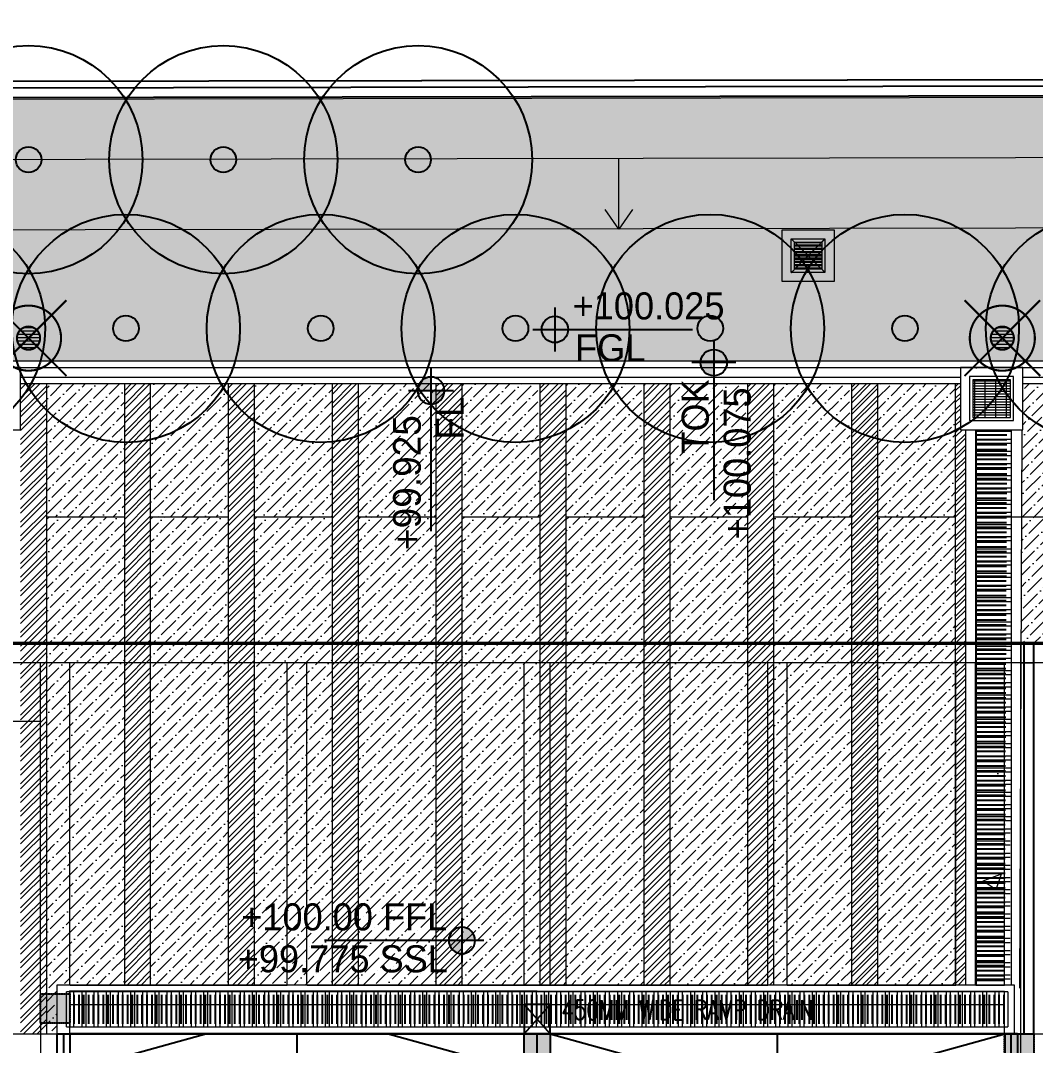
# Model space of a CAD drawing. Header units: millimetres. Extents: x 7964926 to 16080295, y -6277184 to -2986664.
# Drawn here: x 8037176 to 8052811, y -3092254 to -3076468 of the extents above; entities that cross this region are included whole.
import ezdxf

# ---------------------------------------------------------------- set-up
doc = ezdxf.new("R2010")
doc.units = ezdxf.units.MM
doc.header["$LTSCALE"] = 2000
doc.header["$MEASUREMENT"] = 0
for name, pattern in [('( Hidden )', [0.375, 0.25, -0.125]), ('1', [0, 0, 0]), ('DASHED2', [0.375, 0.25, -0.125]), ('HIDDEN', [0.375, 0.25, -0.125])]:
    doc.linetypes.add(name, pattern=pattern)
for name, color, linetype in [('a-col', 8, 'DASHED2'), ('a-cutout', 8, 'Continuous'), ('a-ele 0', 8, 'Continuous'), ('a-ele 1', 8, 'Continuous'), ('a-hat col', 252, 'Continuous'), ('a-hatch', 8, 'Continuous'), ('a-hatch con 1', 253, 'Continuous'), ('a-parapet', 1, 'Continuous'), ('a-text m', 8, 'Continuous'), ('L - proposed trees', 74, 'Continuous'), ('L-FL', 7, 'Continuous')]:
    doc.layers.add(name, color=color, linetype=linetype)
for name, color, linetype, lineweight in [('BASEMENT EDGE', 4, 'Continuous', 5), ('L - paving', 9, 'Continuous', 5), ('L-CHAMBERS', 50, 'Continuous', 5), ('L-compound wall', 7, 'Continuous', 20), ('L-ELE 1', 24, 'Continuous', 20), ('L-ELE 4', 27, 'Continuous', 9), ('L-ELE-4', 44, 'Continuous', 5), ('L-HATCH-1', 9, 'Continuous', 5), ('L-kerb', 24, 'Continuous', 13), ('L-LAWN HATCH', 96, 'Continuous', 5), ('L-lights', 213, 'Continuous', 0), ('L-Paver 400x400', 250, '1', 13), ('L-TEXT', 7, 'Continuous', 20), ('STR-Capital', 8, 'Continuous', 15), ('STR-Column', 250, 'Continuous', 15), ('STR-Podium Beam', 8, 'Continuous', 15), ('STR-Podium Column', 250, 'Continuous', 15), ('STR-RCC Up Stand', 250, 'Continuous', 15), ('STR-Retaining Wall', 250, 'HIDDEN', 15)]:
    doc.layers.add(name, color=color, linetype=linetype, lineweight=lineweight)
doc.styles.add('a-150 txt m', font='romans.shx', dxfattribs={"width": 0.75, "height": 450})
doc.styles.add('Arial narrow', font='ARIALN.TTF')
doc.styles.add('Century Gothic', font='GOTHIC.TTF')
doc.styles.get("Standard").update_dxf_attribs({"font": 'romans.shx', "width": 0.75})
doc.dimstyles.new('150MM TEXT', dxfattribs={"dimtxt": 350, "dimasz": 200, "dimexe": 0, "dimexo": 0, "dimgap": 0, "dimtad": 0, "dimdec": 0, "dimdsep": 46, "dimtxsty": 'Arial narrow', "dimblk": 'ARCHTICK', "dimcen": 100, "dimclrd": 256, "dimclre": 8, "dimclrt": 6, "dimadec": 0, "dimazin": 0, "dimtfac": 1, "dimtdec": 0, "dimtofl": 0, "dimtmove": 1, "dimatfit": 3, "dimfxl": 375, "dimlwd": -1, "dimlwe": 9, "dimarcsym": 0})
pattern_1 = [(90, (0, 0), (-212.1320343, 212.1320343), [56.25, -368.0140689]), (45, (0, 0), (-212.1320343559643, 212.1320343559643), [56.25, -243.75]), (135, (0, 0), (-212.1320343559643, -212.1320343559642), [56.25, -243.75])]
pattern_2 = [(45, (-7999.244673965499, -12.85777956014499), (66.29126073623884, 243.0679560328757), [312.5, -62.5, 0, -62.5])]
pattern_3 = [(45, (-15999.2446739655, -12.85777956061065), (66.29126073623884, 243.0679560328757), [312.5, -62.5, 0, -62.5])]
pattern_4 = [(45, (0, 0), (-106.0660171779821, 106.0660171779821), []), (45, (0, 75), (-106.0660171779821, 106.0660171779821), [])]
pattern_5 = [(45, (0, 0), (-88.38834764831844, 88.38834764831844), []), (45, (0, 62.5), (-88.38834764831844, 88.38834764831844), [])]

# ---------------------------------------------------------------- blocks, each defined once
blk = doc.blocks.new('basement - column')
at = {"layer": 'a-hat col'}
h = blk.add_hatch(color=256, dxfattribs=at)
h.dxf.hatch_style = 1
h.paths.add_polyline_path([(49849.99999997113, -5399.308299988043), (49399.99999997113, -5399.308299988043), (49399.99999997113, -5849.308299988043), (49849.99999997113, -5849.308299988043)])
h = blk.add_hatch(color=256, dxfattribs=at)
h.dxf.hatch_style = 1
h.paths.add_polyline_path([(57249.99999998137, -6011.808299991768), (56849.99999998137, -6011.808299991768), (56849.99999998137, -6761.808299991768), (57249.99999998137, -6761.808299991768)])
h = blk.add_hatch(color=256, dxfattribs=at)
h.dxf.hatch_style = 1
h.paths.add_polyline_path([(64699.99999999441, -6011.808299995027), (64249.99999999441, -6011.808299995027), (64249.99999999441, -6461.808299995027), (64699.99999999441, -6461.808299995027)])
at = {"layer": 'a-col', "linetype": 'DASHED2', "ltscale": 0.001}
for points in [[(49399.99999997113, -5399.308299988043), (49849.99999997113, -5399.308299988043), (49849.99999997113, -5849.308299988043), (49399.99999997113, -5849.308299988043)], [(56849.99999998137, -6011.808299991768), (57249.99999998137, -6011.808299991768), (57249.99999998137, -6761.808299991768), (56849.99999998137, -6761.808299991768)], [(64249.99999999441, -6011.808299995027), (64699.99999999441, -6011.808299995027), (64699.99999999441, -6461.808299995027), (64249.99999999441, -6461.808299995027)], [(64249.99999999441, -6011.808299995027), (64699.99999999441, -6011.808299995027), (64699.99999999441, -6461.808299995027), (64249.99999999441, -6461.808299995027)]]:
    blk.add_lwpolyline(points, close=True, dxfattribs=at)
blk = doc.blocks.new('tree14 pp')
at = {"layer": 'L - proposed trees', "ltscale": 2000}
for radius in [1275.302534825622, 143.4666385081149]:
    blk.add_circle((-1172.818588513415, 1330.713593520573), radius, dxfattribs=at)
blk = doc.blocks.new('RAMP')
at = {"layer": 'a-hatch con 1'}
h = blk.add_hatch(color=256, dxfattribs=at)
h.dxf.hatch_style = 1
h.paths.add_polyline_path([(7917441.704212396, -3079021.539695051), (7917041.704212396, -3079021.539695051), (7917041.704212396, -3079771.539695051), (7917441.704212396, -3079771.539695051)])
at = {"layer": 'a-col', "linetype": 'ByBlock'}
blk.add_lwpolyline([(7917041.704212396, -3079021.539695051), (7917441.704212396, -3079021.539695051), (7917441.704212396, -3079771.539695051), (7917041.704212396, -3079771.539695051)], close=True, dxfattribs=at)
at = {"layer": 'a-ele 1'}
for p, q in [((7913541.704261767, -3109586.539681309), (7913541.704261767, -3079020.847995055)), ((7917041.704261767, -3097063.768433451), (7917041.704261767, -3079020.847995052)), ((7917241.704261767, -3107655.84799505), (7917241.704261767, -3079020.847995052)), ((7917241.704261767, -3109586.539681309), (7917241.704261767, -3079020.847995052)), ((7924641.704261767, -3079021.53968131), (7917241.704261767, -3079021.539681309)), ((7917441.704261767, -3079020.847995051), (7917441.704261767, -3096259.067190747)), ((7920941.70426177, -3109586.539681309), (7920941.70426177, -3079020.847995054))]:
    blk.add_line(p, q, dxfattribs=at)
at = {"layer": 'a-hatch', "color": 8}
for points in [[(7912151.489811347, -3079020.84799505), (7910041.704278137, -3079608.05465338)], [(7917041.704278137, -3079608.05465338), (7914931.918744927, -3079020.84799505)], [(7917441.704261767, -3079020.847995051), (7920941.70426177, -3079994.986490083), (7924441.704212409, -3079021.539695054)]]:
    blk.add_lwpolyline(points, dxfattribs=at)
at = {"layer": 'a-parapet'}
for p, q in [((7909841.704261767, -3079020.84799505), (7909841.70426177, -3109786.53968131)), ((7909841.704261771, -3079021.539695051), (7910041.704261771, -3079021.539695049)), ((7910041.704261771, -3079020.84799505), (7910041.704261764, -3109586.53968131)), ((7924441.704212409, -3079021.539695054), (7924641.704212402, -3079021.53968131)), ((7924441.704261767, -3079020.847995051), (7924441.704261767, -3109586.53968131)), ((7924641.704212402, -3079021.53968131), (7924641.704310874, -3109786.53968131))]:
    blk.add_line(p, q, dxfattribs=at)
blk = doc.blocks.new('CHAMBERS')
at = {"layer": 'L-Paver 400x400', "true_color": 0x636466}
h = blk.add_hatch(dxfattribs=at)
h.set_pattern_fill('ANSI32', color=251, scale=135, angle=315)
h.set_pattern_definition([(0, (0.4799343226477504, 1.417475164402276), (1.4210854715202e-14, 50.62500000000001), []), (0, (17.35493429470807, -15.45752480719239), (1.4210854715202e-14, 50.62500000000001), [])])
h.paths.add_polyline_path([(7999084.227367846, -3148057.704323237), (7998664.227367677, -3148057.704323237), (7998664.227367676, -3148477.704323041), (7999084.227367845, -3148477.704323041)])
at = {"layer": 'L-CHAMBERS', "color": 42}
for points in [[(7999274.227367846, -3148667.704323237), (7998474.227367848, -3148667.704323237), (7998474.227367848, -3147867.704323237), (7999274.227367846, -3147867.704323237)], [(7999134.227367846, -3148527.704323237), (7998614.227367848, -3148527.704323237), (7998614.227367848, -3148007.704323237), (7999134.227367846, -3148007.704323237)], [(7999084.227367846, -3148477.704323237), (7998664.227367848, -3148477.704323237), (7998664.227367848, -3148057.704323237), (7999084.227367846, -3148057.704323237)]]:
    blk.add_lwpolyline(points, close=True, dxfattribs=at)
at = {"layer": 'L-Paver 400x400', "color": 251, "linetype": '( Hidden )', "ltscale": 0.005, "true_color": 0x636466}
for p, q in [((7998614.227367848, -3148007.704323238), (7999134.227367847, -3148527.704323237)), ((7998614.227367847, -3148527.704323237), (7999134.227367847, -3148007.704323237))]:
    blk.add_line(p, q, dxfattribs=at)
blk = doc.blocks.new('cb 1')
at = {"layer": 'L-Paver 400x400', "true_color": 0x636466}
h = blk.add_hatch(dxfattribs=at)
h.set_pattern_fill('GRATE', color=251, scale=1300)
h.set_pattern_definition([(0, (0, 0), (0, 40.625), []), (90, (0, 0), (-162.5, 9.950255243072245e-15), [])])
h.paths.add_polyline_path([(8080577.548487278, -3139539.649760513), (8079997.548487278, -3139539.649760513), (8079997.548487278, -3140119.649760513), (8080577.548487278, -3140119.649760513)])
at = {"layer": 'L-CHAMBERS', "color": 8}
blk.add_lwpolyline([(8079807.548487278, -3140309.649760513), (8080767.548487278, -3140309.649760513), (8080767.548487278, -3139349.649760513), (8079807.548487278, -3139349.649760513)], close=True, dxfattribs=at)
at = {"layer": 'L-CHAMBERS', "color": 37}
for points in [[(8079947.548487278, -3140169.649760513), (8080627.548487278, -3140169.649760513), (8080627.548487278, -3139489.649760513), (8079947.548487278, -3139489.649760513)], [(8079997.548487278, -3140119.649760513), (8080577.548487278, -3140119.649760513), (8080577.548487278, -3139539.649760513), (8079997.548487278, -3139539.649760513)]]:
    blk.add_lwpolyline(points, close=True, dxfattribs=at)
blk = doc.blocks.new('finish lvl')
h = blk.add_hatch(color=256)
edge = h.paths.add_edge_path()
edge.add_ellipse((0.03779312691722225, 0.003030802937928456), major_axis=(-0.030468540123942, 0.030468540123942), ratio=0.9999999999984531, start_angle=-45.0000000000443, end_angle=45.00000000010281)
edge.add_line((-0.005295895751714852, 0.003030802937701083), (0.03779312691722236, 0.003030802937701083))
edge.add_line((0.03779312691722225, 0.003030802937928456), (0.03779312691722225, 0.04611982560686556))
edge = h.paths.add_edge_path()
edge.add_ellipse((0.03779312691722225, 0.003030802937928456), major_axis=(-0.030468540123909, 0.030468540123909), ratio=0.9999999999995983, start_angle=134.9999999999885, end_angle=224.999999999953)
edge.add_line((0.0808821495866141, 0.003030802938383204), (0.03779312691767689, 0.003030802938383204))
edge.add_line((0.03779312691722225, 0.003030802937928456), (0.03779312691722225, -0.04005821973088135))
for p, q in [((0.03779312691676751, 0.07484584072017242), (0.03779312691722225, -0.06878423484386076)), ((-0.03402191086343009, 0.00303080293815583), (0.4857257542894331, 0.003030802937473709))]:
    blk.add_line(p, q)
blk.add_ellipse((0.037793126917677, 0.00303080293815583), major_axis=(-0.030468540123953, 0.030468540123953), ratio=0.9999999999978331, start_param=1.570796326794534, end_param=7.85398163397412)
at = {"layer": 'L-FL'}
for tag, p in [('%%P0.00', (0.1256311287966128, 0.03566715156830469)), ('FIN.LVL.', (0.1074625354408454, -0.1030079454646966))]:
    blk.add_attdef(tag, p, '', height=0.08000000000000004, dxfattribs=at)
blk = doc.blocks.new('_ArchTick')
at = {"color": 0, "linetype": 'ByBlock', "const_width": 0.15}
blk.add_lwpolyline([(-0.5, -0.5), (0.5, 0.5)], dxfattribs=at)
blk = doc.blocks.new('PL')
at = {"layer": 'L-lights'}
h = blk.add_hatch(dxfattribs=at)
h.set_pattern_fill('ANSI31', color=256, scale=32.5, style=0)
h.set_pattern_definition([(45, (5.943405767538934e-11, 1.438422714272747e-11), (-72.96458098368686, 72.96458098368687), [])])
edge = h.paths.add_edge_path()
edge.add_arc((-1.980708930204855e-10, -4.792233276873503e-11), 358.6952379030135, 89.65216382012761, 276.0669623147895)
edge.add_arc((-2.005542398819671e-10, -4.804645570288812e-11), 358.6952379030137, 276.0669623147899, 449.6521638201272)
at = {"layer": 'L-lights', "const_width": 65}
for points in [[(1.270153404675511e-09, -1658.684768646848), (1.270153404675511e-09, 1658.684768646877)], [(1658.676649893507, -2.17758473526645), (-1658.692887400218, -2.17758473526645)]]:
    blk.add_lwpolyline(points, dxfattribs=at)
for points in [[(6.123636782694438, 1008.676649893462, 1.057607136263516), (106.6097079497425, -1003.045588763812, 0.9455306849885294)], [(2.177584735642948, 358.6886279476718, 1.057607136266735), (37.91075155247358, -356.686204682835, 0.945530684985646)]]:
    blk.add_lwpolyline(points, format="xyb", close=True, dxfattribs=at)

msp = doc.modelspace()

# ---------------------------------------------------------------- hatches: boundary and pattern name
at = {"layer": 'a-hatch'}
h = msp.add_hatch(dxfattribs=at)
h.set_pattern_fill('ANSI31', color=8, scale=600, angle=135, style=0)
h.set_pattern_definition([(180, (4739607.102398444, -9787923.693377804), (-1.879242549680257e-14, -75), [])])
h.paths.add_polyline_path([(8051886.057686945, -3091322.465323274), (8051890.10239844, -3082819.965282046), (8052370.834978394, -3082819.965282046), (8052336.057686945, -3091322.465323274)])
h = msp.add_hatch(dxfattribs=at)
h.set_pattern_fill('ANSI31', color=8, scale=600, angle=45, style=0)
h.set_pattern_definition([(90, (1341327.680704808, 220785.5346948844), (-75, 1.42e-14), [])])
h.paths.add_polyline_path([(8037936.253671106, -3091472.465323281), (8052336.253671111, -3091472.465323281), (8052336.253671111, -3091922.465323279), (8037936.253671106, -3091922.465323279)])
at = {"layer": 'L - paving'}
h = msp.add_hatch(dxfattribs=at)
h.set_pattern_fill('ANSI36', color=37, scale=1000)
h.set_pattern_definition(pattern_3)
edge = h.paths.add_edge_path()
edge.add_line((8038776.190325204, -3082059.965250115), (8037576.190325208, -3082059.965250115))
edge.add_line((8037576.190325208, -3082259.965291648), (8037576.190325206, -3084109.965291648))
edge.add_line((8037576.190325208, -3084109.965291648), (8038776.190325207, -3084109.965291648))
edge.add_line((8038776.190325206, -3084109.965291647), (8038776.190325205, -3082059.965250115))
h = msp.add_hatch(dxfattribs=at)
h.set_pattern_fill('ANSI36', color=37, scale=1000)
h.set_pattern_definition(pattern_3)
edge = h.paths.add_edge_path()
edge.add_line((8040376.190325208, -3082059.965250115), (8039176.190325208, -3082059.965250115))
edge.add_line((8039176.190325208, -3082059.965250115), (8039176.190325207, -3084109.965291647))
edge.add_line((8039176.190325206, -3084109.965291646), (8040376.190325208, -3084109.965291647))
edge.add_line((8040376.190325208, -3084109.965291648), (8040376.190325208, -3082093))
h = msp.add_hatch(dxfattribs=at)
h.set_pattern_fill('ANSI36', color=37, scale=1000)
h.set_pattern_definition(pattern_3)
edge = h.paths.add_edge_path()
edge.add_line((8040776.190325206, -3084109.965291648), (8041976.190325207, -3084109.965291648))
edge.add_line((8041976.190325208, -3084109.965291648), (8041976.190325208, -3082073.5))
edge.add_line((8041976.190325207, -3082059.965250115), (8040776.190325207, -3082059.965250115))
edge.add_line((8040776.190325208, -3082050), (8040776.190325207, -3084109.965291647))
h = msp.add_hatch(dxfattribs=at)
h.set_pattern_fill('ANSI36', color=37, scale=1000)
h.set_pattern_definition(pattern_3)
edge = h.paths.add_edge_path()
edge.add_line((8043576.190325208, -3082059.965250115), (8042376.190325208, -3082059.965250115))
edge.add_line((8042376.190325208, -3082055), (8042376.190325208, -3084109.965291647))
edge.add_line((8042376.190325208, -3084109.965291647), (8043576.190325208, -3084109.965291647))
edge.add_line((8043576.190325208, -3084109.965291647), (8043576.190325208, -3082063))
h = msp.add_hatch(dxfattribs=at)
h.set_pattern_fill('ANSI36', color=37, scale=1000)
h.set_pattern_definition(pattern_3)
edge = h.paths.add_edge_path()
edge.add_line((8045176.190325208, -3082059.965250115), (8043976.190325208, -3082059.965250115))
edge.add_line((8043976.190325208, -3082059.965250115), (8043976.190325208, -3084109.965291647))
edge.add_line((8043976.190325208, -3084109.965291647), (8045176.190325208, -3084109.965291647))
edge.add_line((8045176.190325208, -3084109.965291647), (8045142.5, -3082059.965250115))
h = msp.add_hatch(dxfattribs=at)
h.set_pattern_fill('ANSI36', color=37, scale=1000)
h.set_pattern_definition([(45, (-14399.2446739655, -12.85777956061065), (66.29126073623884, 243.0679560328757), [312.5, -62.5, 0, -62.5])])
edge = h.paths.add_edge_path()
edge.add_line((8046776.190325208, -3082059.965250115), (8045576.190325208, -3082059.965250115))
edge.add_line((8045576.190325208, -3082059.965250115), (8045576.190325208, -3084109.965291647))
edge.add_line((8045576.190325208, -3084109.965291647), (8046776.190325208, -3084109.965291647))
edge.add_line((8046776.190325208, -3084109.965291647), (8046742.5, -3082059.965250115))
h = msp.add_hatch(dxfattribs=at)
h.set_pattern_fill('ANSI36', color=37, scale=1000)
h.set_pattern_definition([(45, (-12799.2446739655, -12.85777956061065), (66.29126073623884, 243.0679560328757), [312.5, -62.5, 0, -62.5])])
edge = h.paths.add_edge_path()
edge.add_line((8048376.190325208, -3082059.965250115), (8047176.190325208, -3082059.965250115))
edge.add_line((8047176.190325208, -3082059.965250115), (8047176.190325208, -3084109.965291647))
edge.add_line((8047176.190325208, -3084109.965291647), (8048376.190325208, -3084109.965291647))
edge.add_line((8048376.190325208, -3084109.965291647), (8048342.5, -3082059.965250115))
h = msp.add_hatch(dxfattribs=at)
h.set_pattern_fill('ANSI36', color=37, scale=1000)
h.set_pattern_definition([(45, (-11199.2446739655, -12.85777956061065), (66.29126073623884, 243.0679560328757), [312.5, -62.5, 0, -62.5])])
edge = h.paths.add_edge_path()
edge.add_line((8049976.190325208, -3082059.965250115), (8048776.190325208, -3082059.965250115))
edge.add_line((8048776.190325208, -3082059.965250115), (8048776.190325208, -3084109.965291647))
edge.add_line((8048776.190325208, -3084109.965291647), (8049976.190325208, -3084109.965291647))
edge.add_line((8049976.190325208, -3084109.965291647), (8049942.5, -3082059.965250115))
h = msp.add_hatch(dxfattribs=at)
h.set_pattern_fill('ANSI36', color=37, scale=1000)
h.set_pattern_definition(pattern_2)
edge = h.paths.add_edge_path()
edge.add_line((8050376.190325208, -3084109.965291647), (8051576.190325208, -3084109.965291647))
edge.add_line((8051576.190325208, -3084109.965291647), (8051576.190325207, -3082059.965250115))
edge.add_line((8051576.190325207, -3082059.965250115), (8050376.190325207, -3082059.965250115))
edge.add_line((8050376.190325208, -3082309.965291395), (8050376.190325208, -3084109.965291648))
h = msp.add_hatch(dxfattribs=at)
h.set_pattern_fill('ANSI36', color=37, scale=1000)
h.set_pattern_definition(pattern_2)
edge = h.paths.add_edge_path()
edge.add_line((8052606.167171268, -3082769.965192859), (8052553.832828732, -3082769.965307371))
edge.add_line((8052602.375583872, -3082770.275599692), (8052583.654112888, -3086012.678642335))
edge.add_line((8052507.583845931, -3086059.965240727), (8053176.190325208, -3086059.965240727))
edge.add_line((8053176.190325208, -3086059.965240727), (8053176.190325208, -3082081))
edge.add_line((8053176.190325208, -3082059.965250115), (8052613.461128458, -3082059.965250115))
edge.add_line((8052613.461128458, -3082059.965250115), (8052613.461128457, -3082769.965250115))
h = msp.add_hatch(dxfattribs=at)
h.set_pattern_fill('ANSI36', color=256, scale=1000)
h.set_pattern_definition([(45, (7969708.394058712, -3160507.563907777), (66.29126073623884, 243.0679560328757), [312.5, -62.5, 0, -62.5])])
h.paths.add_polyline_path([(8037736.253577102, -3091322.465301824), (8038776.190325206, -3091322.465301824), (8038776.190325206, -3084109.965291648), (8037576.190325206, -3084109.965291647), (8037576.190325206, -3092072.465301824), (8037736.2535771, -3092072.465301825)])
h = msp.add_hatch(dxfattribs=at)
h.set_pattern_fill('ANSI36', color=256, scale=1000)
h.set_pattern_definition([(45, (7971308.394058712, -3160507.563907777), (66.29126073623884, 243.0679560328757), [312.5, -62.5, 0, -62.5])])
h.paths.add_polyline_path([(8039176.190325204, -3091322.465301824), (8040376.190325208, -3091322.465301824), (8040376.190325208, -3084109.965291648), (8039176.190325208, -3084109.965291647)])
h = msp.add_hatch(dxfattribs=at)
h.set_pattern_fill('ANSI36', color=256, scale=1000)
h.set_pattern_definition([(45, (7972908.394058712, -3160507.563907777), (66.29126073623884, 243.0679560328757), [312.5, -62.5, 0, -62.5])])
h.paths.add_polyline_path([(8040776.190325206, -3091322.465301824), (8041976.190325204, -3091322.465301824), (8041976.190325208, -3084109.965291648), (8040776.190325208, -3084109.965291647)])
h = msp.add_hatch(dxfattribs=at)
h.set_pattern_fill('ANSI36', color=256, scale=1000)
h.set_pattern_definition([(45, (7974508.394058712, -3160507.563907777), (66.29126073623884, 243.0679560328757), [312.5, -62.5, 0, -62.5])])
h.paths.add_polyline_path([(8042376.190325204, -3091322.465301824), (8043576.190325204, -3091322.465301823), (8043576.190325208, -3084109.965291647), (8042376.190325204, -3084109.965291646)])
h = msp.add_hatch(dxfattribs=at)
h.set_pattern_fill('ANSI36', color=256, scale=1000)
h.set_pattern_definition([(45, (7976108.394058712, -3160507.563907777), (66.29126073623884, 243.0679560328757), [312.5, -62.5, 0, -62.5])])
h.paths.add_polyline_path([(8043976.190325208, -3091322.465301823), (8045176.190325208, -3091322.465301823), (8045176.190325208, -3084109.965291646), (8043976.190325208, -3084109.965291646)])
h = msp.add_hatch(dxfattribs=at)
h.set_pattern_fill('ANSI36', color=256, scale=1000)
h.set_pattern_definition([(45, (7974708.394058712, -3160507.563907777), (66.29126073623884, 243.0679560328757), [312.5, -62.5, 0, -62.5])])
h.paths.add_polyline_path([(8045576.190325208, -3091322.465301823), (8046776.190325208, -3091322.465301822), (8046776.190325208, -3084109.965291646), (8045576.190325204, -3084109.965291646)])
h = msp.add_hatch(dxfattribs=at)
h.set_pattern_fill('ANSI36', color=256, scale=1000)
h.set_pattern_definition([(45, (7973308.394058712, -3160507.563907777), (66.29126073623884, 243.0679560328757), [312.5, -62.5, 0, -62.5])])
h.paths.add_polyline_path([(8047176.190325208, -3091322.465301822), (8048376.190325208, -3091322.465301822), (8048376.190325208, -3084109.965291646), (8047176.190325208, -3084109.965291646)])
h = msp.add_hatch(dxfattribs=at)
h.set_pattern_fill('ANSI36', color=256, scale=1000)
h.set_pattern_definition([(45, (7974908.394058712, -3160507.563907777), (66.29126073623884, 243.0679560328757), [312.5, -62.5, 0, -62.5])])
h.paths.add_polyline_path([(8048776.190325208, -3091322.465301824), (8049976.190325208, -3091322.465301822), (8049976.190325208, -3084109.965291646), (8048776.190325208, -3084109.965291646)])
h = msp.add_hatch(dxfattribs=at)
h.set_pattern_fill('ANSI36', color=256, scale=1000)
h.set_pattern_definition([(45, (7976508.394058712, -3160507.563907777), (66.29126073623884, 243.0679560328757), [312.5, -62.5, 0, -62.5])])
h.paths.add_polyline_path([(8050376.190325208, -3091322.465301822), (8051576.190325208, -3091322.465301822), (8051576.190325208, -3084109.965291647), (8050376.190325204, -3084109.965291646)])
h = msp.add_hatch(dxfattribs=at)
h.set_pattern_fill('AR-CONC', color=252, scale=400)
h.set_pattern_definition([(49.99999999999999, (0.1326889004558325, -9.601470082998276e-06), (2869.040730403014, -251.0085399303804), [300, -3300]), (355, (0.1326889004558325, -9.601470082998276e-06), (-555.005334452, 3008.768534800047), [240, -2640]), (100.45144446, (239.2194129005075, -20.91738560143858), (2314.035386908448, 2757.759963874518), [254.9607679999999, -2804.568448]), (46.18420000000002, (0.1326889004558325, 799.9999903985299), (4268.965322686289, -662.0771231723062), [449.9999999999915, -4949.999999999864]), (96.63563549, (355.8796689007431, 744.8267623987049), (3738.647782696914, 3896.474403098202), [382.441368, -4206.855039999999]), (351.1841639899999, (0.1326889004558325, 799.9999903985299), (3738.647780219093, 3896.47440107996), [360, -3960.000004]), (21, (400.1326889004558, 599.9999903985299), (2387.628208473847, -1610.475562661355), [300, -3300]), (326.0000000000001, (400.1326889004558, 599.9999903985299), (973.2613276863269, 2900.600180187412), [240, -2640]), (71.45144474, (599.101704900153, 465.7936943983659), (3360.889506919884, 1290.124611225415), [254.96076, -2804.568448]), (37.50000000000001, (0.1326889004558325, -9.601470082998276e-06), (48.63942126916267, 1331.575415325246), [0, -2608, 0, -2680, 0, -2650]), (7.499999999999999, (0.1326889004558325, -9.601470082998276e-06), (1052.278149768594, 1577.646847529441), [0, -1528, 0, -2548, 0, -1010]), (327.5, (-891.8673110995442, -9.601470082998276e-06), (2135.289744689636, -90.2194869375192), [0, -1000, 0, -3120, 0, -4140]), (317.5, (-1291.867311099544, -9.601470082998276e-06), (2332.744677369545, 400.4199293292705), [0, -1300, 0, -2072, 0, -2940])])
h.paths.add_polyline_path([(8051976.190325204, -3091322.465301822), (8052586.190326491, -3091322.465301822), (8052586.190354608, -3086059.966932083), (8051976.190353323, -3086059.966932083)])
at = {"layer": 'L-HATCH-1'}
h = msp.add_hatch(dxfattribs=at)
h.set_pattern_fill('STEEL', color=26, scale=1200)
h.set_pattern_definition(pattern_4)
h.paths.add_polyline_path([(8037176.190325207, -3092072.465301824), (8037576.190325208, -3092072.465301824), (8037576.190325208, -3082059.965250115), (8037176.190325206, -3082059.965250115)])
h = msp.add_hatch(dxfattribs=at)
h.set_pattern_fill('STEEL', color=26, scale=1200)
h.set_pattern_definition(pattern_4)
h.paths.add_polyline_path([(8038776.190325208, -3091323.078854595), (8039176.190325209, -3091323.078854596), (8039176.190325208, -3082059.965250115), (8038776.190325206, -3082059.965250115)])
h = msp.add_hatch(dxfattribs=at)
h.set_pattern_fill('STEEL', color=26, scale=1200)
h.set_pattern_definition(pattern_4)
h.paths.add_polyline_path([(8040376.190325207, -3091323.078854595), (8040776.190325207, -3091323.078854596), (8040776.190325208, -3082059.965250115), (8040376.190325206, -3082059.965250115)])
h = msp.add_hatch(dxfattribs=at)
h.set_pattern_fill('STEEL', color=26, scale=1200)
h.set_pattern_definition(pattern_4)
h.paths.add_polyline_path([(8041976.190325208, -3091323.078854596), (8042376.190325207, -3091323.078854595), (8042376.190325208, -3082059.965250115), (8041976.190325206, -3082059.965250115)])
h = msp.add_hatch(dxfattribs=at)
h.set_pattern_fill('STEEL', color=26, scale=1200)
h.set_pattern_definition(pattern_4)
h.paths.add_polyline_path([(8043576.190325208, -3091323.078854596), (8043976.190325207, -3091323.078854595), (8043976.190325208, -3082059.965250115), (8043576.190325206, -3082059.965250115)])
h = msp.add_hatch(dxfattribs=at)
h.set_pattern_fill('STEEL', color=26, scale=1200)
h.set_pattern_definition(pattern_4)
h.paths.add_polyline_path([(8045176.190325208, -3091323.078854596), (8045576.190325207, -3091323.078854595), (8045576.190325208, -3082059.965250115), (8045176.190325206, -3082059.965250115)])
h = msp.add_hatch(dxfattribs=at)
h.set_pattern_fill('STEEL', color=26, scale=1200)
h.set_pattern_definition(pattern_4)
h.paths.add_polyline_path([(8046776.190325208, -3091323.078854596), (8047176.190325207, -3091323.078854595), (8047176.190325208, -3082059.965250115), (8046776.190325206, -3082059.965250115)])
h = msp.add_hatch(dxfattribs=at)
h.set_pattern_fill('STEEL', color=26, scale=1200)
h.set_pattern_definition(pattern_4)
h.paths.add_polyline_path([(8048376.190325208, -3091323.078854596), (8048776.190325207, -3091323.078854595), (8048776.190325208, -3082059.965250115), (8048376.190325206, -3082059.965250115)])
h = msp.add_hatch(dxfattribs=at)
h.set_pattern_fill('STEEL', color=26, scale=1000)
h.set_pattern_definition(pattern_5)
h.paths.add_polyline_path([(8049976.190325208, -3091323.078854596), (8050376.190325207, -3091323.078854595), (8050376.190325208, -3082059.965250115), (8049976.190325206, -3082059.965250115)])
h = msp.add_hatch(dxfattribs=at)
h.set_pattern_fill('STEEL', color=26, scale=1000)
h.set_pattern_definition(pattern_5)
h.paths.add_polyline_path([(8051653.461128457, -3082769.965250115), (8051653.461128457, -3082059.913047082), (8051586.057686949, -3082059.965250114), (8051586.057686951, -3091323.078854595), (8051738.260705098, -3091322.960975466), (8051738.260705099, -3082769.965250115)])
h = msp.add_hatch(dxfattribs=at)
h.set_pattern_fill('ANSI32', color=8, scale=500, angle=-45.00000000000001)
h.set_pattern_definition([(360, (11143908.62789958, 4960834.157022351), (3.444319122601931e-14, 187.5), []), (360, (11143971.12789947, 4960771.657022457), (3.444319122601931e-14, 187.5), [])])
h.paths.add_polyline_path([(8052418.507726884, -3091323.156997524), (8052436.253577108, -3082770.657006921), (8051890.12618388, -3082769.965250115), (8051886.057686945, -3091322.465323274)])
h = msp.add_hatch(dxfattribs=at)
h.set_pattern_fill('ANSI32', color=8, scale=500, angle=45)
h.set_pattern_definition([(90, (0, 0), (-187.5, 0), []), (90, (62.49999989512303, 62.49999989512303), (-187.5, 0), [])])
h.paths.add_polyline_path([(8052336.057686951, -3091423.078854595), (8037936.057637568, -3091410.272120298), (8037936.057637568, -3091959.658526246), (8052336.057686951, -3091972.465260543)])
at = {"layer": 'L-LAWN HATCH'}
h = msp.add_hatch(dxfattribs=at)
h.set_pattern_fill('GRASS', color=256, scale=300)
h.set_pattern_definition(pattern_1)
h.paths.add_polyline_path([(8023836.266968619, -3078632.394238943), (8086892.232746023, -3078521.266226956), (8086892.232746023, -3077596.228386074), (8023836.018267598, -3077657.393877757)])
h = msp.add_hatch(dxfattribs=at)
h.set_pattern_fill('GRASS', color=256, scale=250)
h.set_pattern_definition([(90, (-9.313225746154785e-10, 101.0593296098523), (-176.77669525, 176.77669525), [46.875, -306.6783907499999]), (45, (-9.313225746154785e-10, 101.0593296098523), (-176.7766952966369, 176.7766952966369), [46.875, -203.125]), (135, (-9.313225746154785e-10, 101.0593296098523), (-176.7766952966369, -176.7766952966369), [46.875, -203.125])])
h.paths.add_polyline_path([(8023838.179138297, -3079717.392553968), (8086903.015400528, -3079641.651666423), (8086919.099973368, -3078522.20233643), (8023836.266968619, -3078632.394238943)])
h = msp.add_hatch(dxfattribs=at)
h.set_pattern_fill('GRASS', color=256, scale=300)
h.set_pattern_definition(pattern_1)
h.paths.add_polyline_path([(8070802.115992428, -3079658.225630755), (8070802.115992427, -3080459.96270037), (8075231.992606075, -3080459.96270037), (8075231.992606074, -3081709.965250115), (8088673.884503366, -3081709.965250115), (8088673.884503366, -3080559.965179924), (8086190.790704894, -3080574.857942481), (8086191.184097411, -3079607.503419814), (8023839.463245292, -3079717.390290895), (8023836.132914577, -3080459.965250116), (8028136.254767038, -3080459.965250116), (8028136.254767038, -3081709.965250115), (8070731.992606069, -3081709.965250114), (8070731.99260607, -3080618.225630755), (8069842.115992427, -3080618.225630755), (8069842.115992427, -3079658.225630755)])

# ---------------------------------------------------------------- linework, layer by layer
at = {"layer": 'a-cutout', "color": 1}
for p, q in [((8044933.785354856, -3091622.465240718), (8045336.057686955, -3092072.465240718)), ((8044933.785354856, -3091622.465240718), (8045336.057686955, -3092072.465240718)), ((8045333.785354856, -3091622.465240718), (8044936.057686955, -3092072.465240718)), ((8045333.785354856, -3091622.465240718), (8044936.057686955, -3092072.465240718))]:
    msp.add_line(p, q, dxfattribs=at)
msp.add_lwpolyline([(8044933.785354856, -3091622.465240718), (8044936.057686955, -3092072.465240718), (8045336.057686955, -3092072.465240718), (8045333.785354856, -3091622.465240718)], close=True, dxfattribs=at)
msp.add_lwpolyline([(8044933.785354856, -3091622.465240718), (8044936.057686955, -3092072.465240718), (8045336.057686955, -3092072.465240718), (8045333.785354856, -3091622.465240718)], close=True, dxfattribs=at)
at = {"layer": 'a-ele 0'}
msp.add_lwpolyline([(8037836.255922228, -3092071.77360182), (8037836.255922228, -3122738.154713781), (8052436.24664451, -3122738.154713781), (8052436.24664451, -3092071.77360182)], dxfattribs=at)
at = {"layer": 'a-ele 1'}
for p, q in [((8037736.25362647, -3092072.465260543), (8052536.253626477, -3092072.465260543)), ((8052284.134845212, -3092072.465246804), (8037936.253626477, -3092072.465246803)), ((8052284.134939215, -3092072.465309537), (8037936.253720477, -3092072.465309537)), ((8041436.253626473, -3122638.157009535), (8041436.25362647, -3092071.773560549)), ((8045136.253626473, -3120706.773560544), (8045136.25362647, -3092071.773560547)), ((8052536.25362647, -3092072.465246804), (8045136.253626473, -3092072.465246803)), ((8048836.253626477, -3122638.157009535), (8048836.253626477, -3092071.773560547))]:
    msp.add_line(p, q, dxfattribs=at)
at = {"layer": 'a-parapet'}
for p, q in [((8052336.253577113, -3092072.465301826), (8052536.253577106, -3092072.465288081)), ((8052536.25362647, -3092072.465288081), (8052761.190326491, -3092072.46532328))]:
    msp.add_line(p, q, dxfattribs=at)
for points in [[(8052636.057686945, -3092072.46532328), (8052636.057686945, -3086059.9669273)], [(8052786.057686945, -3092072.46532328), (8052786.057686945, -3086059.966925127)]]:
    msp.add_lwpolyline(points, dxfattribs=at)
at = {"layer": 'BASEMENT EDGE', "color": 2, "linetype": '( Hidden )', "ltscale": 0.01, "const_width": 50}
msp.add_lwpolyline([(7981805.827278946, -3086059.967953469), (7976491.006109476, -3129797.46565373), (7978510.206521805, -3129797.46565373), (7978510.206521805, -3137797.465291389), (7982586.190326475, -3137797.465291393), (7982586.190326475, -3145584.965291392), (8038276.190326475, -3145584.965291392), (8038276.190326475, -3143084.965291393), (8166136.190326478, -3143084.965291393), (8166136.191441908, -3086059.965282003)], close=True, dxfattribs=at)
at = {"layer": 'L-compound wall', "color": 7, "lineweight": 25}
msp.add_line((8175894.173612098, -3077264.37366557), (7980951.335808288, -3077607.935289741), dxfattribs=at)
at = {"layer": 'L-compound wall', "lineweight": 25}
msp.add_lwpolyline([(8175893.586245873, -3077164.374301981), (7980862.945159239, -3077508.090668121), (7978305.124828079, -3097896.607832287), (7976331.01029449, -3114636.526972916), (7971810.414036102, -3151672.070342278), (7992932.742771153, -3151954.453417468), (8024764.788228069, -3151685.265464583), (8063758.699941444, -3151406.280851228), (8108734.296880024, -3151866.177734863), (8174286.973501227, -3153236.992930519), (8175095.256693388, -3114965.032729664), (8270296.784206889, -3115122.376169953), (8270280.009804663, -3116338.856435483), (8274728.881882717, -3116451.333088821), (8275279.372631292, -3076529.724445269), (8270829.795642485, -3076468.367926075)], close=True, dxfattribs=at)
for points in [[(8270829.928331669, -3076468.36793568), (8270829.928331386, -3076468.367935676), (8175893.718934774, -3077164.374311582), (7980863.07784814, -3077508.090677722), (7978305.25751698, -3097896.607841888), (7976331.142983392, -3114636.526982518), (7971810.546725001, -3151672.070351879), (7992932.875460055, -3151954.45342707), (8024764.920916971, -3151685.265474184), (8063758.832630344, -3151406.280860829), (8108734.429568924, -3151866.177744464), (8174287.106190126, -3153236.992940121), (8175095.389382288, -3114965.032739266), (8270296.916895788, -3115122.376179554), (8270280.142493565, -3116338.856445082)], [(8175894.925238416, -3077414.372573871), (7981058.521210873, -3077757.746622231), (7978568.982863449, -3097601.984588814), (7978444.955071006, -3097586.424810406)]]:
    msp.add_lwpolyline(points, dxfattribs=at)
at = {"layer": 'L-compound wall'}
msp.add_lwpolyline([(8175894.969297625, -3077439.372535047), (7981080.585700911, -3077782.707775236), (7978593.788421935, -3097605.096544496)], dxfattribs=at)
at = {"layer": 'L-ELE 1'}
for p, q in [((8052586.190326493, -3092072.465301824), (8052586.190326493, -3086059.966924039)), ((8032011.190375844, -3092072.465301824), (8037976.190325204, -3092072.465301824)), ((8052536.253577106, -3092072.465301824), (8053636.253626477, -3092072.465301824))]:
    msp.add_line(p, q, dxfattribs=at)
at = {"layer": 'L-ELE 4'}
for p, q in [((8037576.190325208, -3084109.965291647), (8038776.190325208, -3084109.965291647)), ((8039176.190325208, -3084109.965291647), (8040376.190325208, -3084109.965291647)), ((8040776.190325208, -3084109.965291647), (8041976.190325208, -3084109.965291647)), ((8042376.190325208, -3084109.965291647), (8043576.190325208, -3084109.965291647)), ((8043976.190325208, -3084109.965291647), (8045176.190325208, -3084109.965291647)), ((8045576.190325208, -3084109.965291647), (8046776.190325208, -3084109.965291647)), ((8047176.190325208, -3084109.965291647), (8048376.190325208, -3084109.965291647)), ((8048776.190325208, -3084109.965291647), (8049976.190325208, -3084109.965291647)), ((8050376.190325208, -3084109.965291647), (8051576.190325208, -3084109.965291647)), ((8051976.190325208, -3084109.965291647), (8053176.190325208, -3084109.965291647))]:
    msp.add_line(p, q, dxfattribs=at)
for points in [[(8037576.190325208, -3082059.965250115), (8037576.190325208, -3092072.46530182)], [(8038776.190325208, -3082059.965250115), (8038776.190325208, -3091322.465301824)], [(8039176.190325208, -3082059.965250115), (8039176.190325208, -3091322.465301824)], [(8040376.190325208, -3082059.965250115), (8040376.190325208, -3091322.465301824)], [(8040776.190325208, -3082059.965250115), (8040776.190325208, -3091322.465301824)], [(8041976.190325208, -3082059.965250115), (8041976.190325208, -3091322.465301824)], [(8042376.190325208, -3082059.965250115), (8042376.190325208, -3091322.465301824)], [(8043576.190325208, -3082059.965250115), (8043576.190325208, -3091322.465301824)], [(8043976.190325208, -3082059.965250115), (8043976.190325208, -3091322.465301824)], [(8045176.190325208, -3082059.965250115), (8045176.190325208, -3091322.465301823)], [(8045576.190325208, -3082059.965250115), (8045576.190325208, -3091322.465301823)], [(8045576.190325208, -3082059.965250115), (8045576.190325208, -3091322.465301823)], [(8046776.190325208, -3082059.965250115), (8046776.190325208, -3091322.465301823)], [(8047176.190325208, -3082059.965250115), (8047176.190325208, -3091322.465301823)], [(8048376.190325208, -3082059.965250115), (8048376.190325208, -3091322.465301823)], [(8048776.190325208, -3082059.965250115), (8048776.190325208, -3091322.465301823)], [(8049976.190325208, -3082059.965250115), (8049976.190325208, -3091322.465301823)], [(8050376.190325208, -3082059.965250115), (8050376.190325208, -3091322.465301822)], [(8051576.190325208, -3082059.965250115), (8051576.190325208, -3091322.465301822)], [(8051736.057703916, -3091322.393967008), (8051740.126166905, -3082769.965250115)], [(8051886.057686945, -3091322.465323274), (8051890.12618388, -3082769.965250115)], [(8052599.647225992, -3082769.965250115), (8052564.474874853, -3091369.051163738)], [(8052586.057686951, -3137183.094960912), (8052586.057686951, -3086359.965240723), (8052786.057686951, -3086359.965240723), (8052786.057686951, -3137183.094960912)]]:
    msp.add_lwpolyline(points, dxfattribs=at)
at = {"layer": 'L-ELE 4', "color": 2, "linetype": '( Hidden )', "ltscale": 0.01, "const_width": 50}
msp.add_lwpolyline([(7981805.827280783, -3086059.967953469), (7976491.006111314, -3129797.46565373), (7978510.206523643, -3129797.46565373), (7978510.206523643, -3137797.465291389), (7982586.190328312, -3137797.465291393), (7982586.190328312, -3145584.965291392), (8038276.190328312, -3145584.965291392), (8038276.190328312, -3143084.965291393), (8166136.190328316, -3143084.965291393), (8166136.191443746, -3086059.965282003)], close=True, dxfattribs=at)
at = {"layer": 'L-ELE 4'}
for points in [[(8052486.056432207, -3091323.078854595), (8037736.25362647, -3091323.078854595), (8037736.25362647, -3092072.465260543), (8052486.056432207, -3092072.465260543)], [(8052336.057686951, -3091423.078854595), (8037936.057637568, -3091410.272120298), (8037936.057637568, -3091959.658526246), (8052336.057686951, -3091972.465260543)]]:
    msp.add_lwpolyline(points, close=True, dxfattribs=at)
at = {"layer": 'L-ELE-4', "color": 8, "linetype": '( Hidden )', "ltscale": 0.005}
for p, q in [((8051896.253577106, -3081809.965250115), (8051896.253577106, -3081829.713369056)), ((8051896.253577106, -3082769.965250115), (8051896.253577107, -3091323.848754331)), ((8052436.253577108, -3082769.965250115), (8052436.253577107, -3091323.848754331))]:
    msp.add_line(p, q, dxfattribs=at)
msp.add_lwpolyline([(8037886.253671106, -3091422.465323281), (8052386.253671111, -3091422.465323281), (8052386.253671111, -3091972.465323279), (8037886.253671106, -3091972.465323279)], close=True, dxfattribs=at)
at = {"layer": 'L-kerb'}
for p, q in [((8028136.25476704, -3081709.965250115), (8070731.992606068, -3081709.965250115)), ((8028136.254767042, -3081709.965250115), (8070731.992606068, -3081709.965250115)), ((8028136.254767042, -3081809.965250115), (8051653.461128458, -3081809.965250115)), ((8051653.461128458, -3081809.965250115), (8070731.99260607, -3081809.965250115)), ((8037176.32301411, -3081959.965250115), (8051653.461128458, -3081959.965250115)), ((8052613.461128458, -3081959.965291648), (8061816.057637576, -3081959.965291648))]:
    msp.add_line(p, q, dxfattribs=at)
at = {"layer": 'L-kerb', "color": 252}
for p, q in [((8037176.32301411, -3082059.965250115), (8051653.461128457, -3082059.965250115)), ((8052613.461128457, -3082059.965250115), (8061816.057637576, -3082059.965250115))]:
    msp.add_line(p, q, dxfattribs=at)
at = {"layer": 'L-LAWN HATCH'}
for points in [[(8086892.232746023, -3078521.266226956), (8023836.266968619, -3078632.394238943)], [(8086892.232746023, -3079606.267911933), (8023838.179138297, -3079717.392553968)]]:
    msp.add_lwpolyline(points, dxfattribs=at)
at = {"layer": 'L-TEXT'}
msp.add_lwpolyline([(8052336.057686945, -3091322.465323274), (8051886.057686945, -3091322.465323274)], dxfattribs=at)
at = {"layer": 'STR-Capital', "linetype": 'HIDDEN', "ltscale": 0.005}
msp.add_lwpolyline([(8021786.057686955, -3099409.965240722), (8021786.057686955, -3087259.965240723), (8037486.057686951, -3087259.965240723)], dxfattribs=at)
msp.add_lwpolyline([(8021786.057686955, -3099409.965240722), (8021786.057686955, -3087259.965240723), (8037486.057686951, -3087259.965240723)], dxfattribs=at)
at = {"layer": 'STR-Podium Beam', "linetype": 'HIDDEN', "lineweight": 5, "ltscale": 0.005}
for p, q in [((8037486.057686951, -3091459.96524072), (8037486.057686951, -3086359.965240723)), ((8037486.057686951, -3091459.96524072), (8037486.057686951, -3086359.965240723)), ((8037936.057686951, -3091322.46524072), (8037936.057686951, -3086359.965240723)), ((8037936.057686951, -3091322.46524072), (8037936.057686951, -3086359.965240723)), ((8041286.057686951, -3091322.465240719), (8041286.057686951, -3086359.965240723)), ((8041286.057686951, -3091322.465240719), (8041286.057686951, -3086359.965240723)), ((8041586.057686951, -3091322.465240719), (8041586.057686951, -3086359.965240723)), ((8041586.057686951, -3091322.465240719), (8041586.057686951, -3086359.965240723)), ((8044936.057686951, -3091322.465240718), (8044936.057686951, -3086359.965240723)), ((8044936.057686951, -3091322.465240718), (8044936.057686951, -3086359.965240723)), ((8045336.057686951, -3091322.465240718), (8045336.057686951, -3086359.965240723)), ((8045336.057686951, -3091322.465240718), (8045336.057686951, -3086359.965240723)), ((8048686.057686953, -3091322.465240718), (8048686.057686953, -3086359.965240724)), ((8048686.057686953, -3091322.465240718), (8048686.057686953, -3086359.965240724)), ((8048986.057686953, -3091322.465240718), (8048986.057686953, -3086359.965240724)), ((8048986.057686953, -3091322.465240718), (8048986.057686953, -3086359.965240724)), ((8051586.057686951, -3091322.465240718), (8051586.057686951, -3086359.965240724)), ((8051586.057686951, -3091322.465240718), (8051586.057686951, -3086359.965240724)), ((8051886.057686951, -3091322.465240718), (8051886.057686951, -3086359.965240724)), ((8051886.057686951, -3091322.465240718), (8051886.057686951, -3086359.965240724)), ((8052336.057686951, -3091322.465240718), (8052336.057686951, -3086359.965240723)), ((8052336.057686951, -3091322.465240718), (8052336.057686951, -3086359.965240723)), ((8052786.057686951, -3092072.465240722), (8052786.057686951, -3086359.965240723)), ((8052786.057686951, -3092072.465240722), (8052786.057686951, -3086359.965240723)), ((8037936.057686951, -3091322.46524072), (8041286.057686951, -3091322.465240719)), ((8037936.057686951, -3091322.46524072), (8041286.057686951, -3091322.465240719)), ((8041586.057686951, -3091322.465240719), (8048686.057686953, -3091322.465240718)), ((8041586.057686951, -3091322.465240719), (8048686.057686953, -3091322.465240718)), ((8048986.057686953, -3091322.465240718), (8051586.057686951, -3091322.465240718)), ((8048986.057686953, -3091322.465240718), (8051586.057686951, -3091322.465240718)), ((8051886.057686951, -3091322.465240718), (8052336.057686951, -3091322.465240718)), ((8051886.057686951, -3091322.465240718), (8052336.057686951, -3091322.465240718)), ((8037936.057686951, -3091622.465240719), (8044936.057686955, -3091622.465240718)), ((8037936.057686951, -3091622.465240719), (8044936.057686955, -3091622.465240718)), ((8044936.057686955, -3092072.465240718), (8044936.057686955, -3091622.465240718)), ((8044936.057686955, -3092072.465240718), (8044936.057686955, -3091622.465240718)), ((8045336.057686955, -3092072.465240718), (8045336.057686955, -3091622.465240718)), ((8045336.057686955, -3091622.465240718), (8052336.057686951, -3091622.465240718)), ((8045336.057686955, -3092072.465240718), (8045336.057686955, -3091622.465240718)), ((8045336.057686955, -3091622.465240718), (8052336.057686951, -3091622.465240718)), ((8052336.057686951, -3092072.465240722), (8052336.057686951, -3091622.465240722)), ((8052336.057686951, -3092072.465240722), (8052336.057686951, -3091622.465240722)), ((8037486.057686955, -3091909.96524072), (8037486.057686955, -3099409.965240723)), ((8037486.057686955, -3091909.96524072), (8037486.057686955, -3099409.965240723)), ((8037936.057686951, -3092072.465240719), (8037936.057686951, -3091909.96524072)), ((8037936.057686951, -3092072.465240719), (8037936.057686951, -3091909.96524072)), ((8037936.057686951, -3092072.465240719), (8044936.057686955, -3092072.465240718)), ((8037936.057686951, -3092072.465240719), (8044936.057686955, -3092072.465240718)), ((8045336.057686955, -3092072.465240718), (8052336.057686951, -3092072.465240718)), ((8045336.057686955, -3092072.465240718), (8052336.057686951, -3092072.465240718))]:
    msp.add_line(p, q, dxfattribs=at)
at = {"layer": 'STR-Podium Column', "color": 8, "linetype": 'ByBlock', "ltscale": 0.005}
for points in [[(8037486.057686951, -3091459.96524072), (8037936.057686951, -3091459.96524072), (8037936.057686951, -3091909.96524072), (8037486.057686951, -3091909.96524072)], [(8037486.057686951, -3091459.96524072), (8037936.057686951, -3091459.96524072), (8037936.057686951, -3091909.96524072), (8037486.057686951, -3091909.96524072)], [(8044936.057686955, -3092072.465240718), (8045336.057686955, -3092072.465240718), (8045336.057686955, -3092822.465240718), (8044936.057686955, -3092822.465240718)], [(8044936.057686955, -3092072.465240718), (8045336.057686955, -3092072.465240718), (8045336.057686955, -3092822.465240718), (8044936.057686955, -3092822.465240718)], [(8052786.057686951, -3092072.465240722), (8052336.057686951, -3092072.465240722), (8052336.057686951, -3092522.465240722), (8052786.057686951, -3092522.465240722)], [(8052786.057686951, -3092072.465240722), (8052336.057686951, -3092072.465240722), (8052336.057686951, -3092522.465240722), (8052786.057686951, -3092522.465240722)]]:
    msp.add_lwpolyline(points, close=True, dxfattribs=at)
at = {"layer": 'STR-RCC Up Stand'}
msp.add_lwpolyline([(8052786.057686951, -3142784.965240726), (8052586.057686951, -3142784.965240726), (8052586.057686951, -3086359.965240723), (8052786.057686951, -3086359.965240723)], close=True, dxfattribs=at)
at = {"layer": 'STR-Retaining Wall', "linetype": 'HIDDEN', "ltscale": 0.005}
msp.add_line((8070931.796715934, -3086359.965240723), (8028235.936976902, -3086359.965240723), dxfattribs=at)
msp.add_line((8070931.796715934, -3086359.965240723), (8028235.936976902, -3086359.965240723), dxfattribs=at)
at = {"layer": 'STR-Retaining Wall', "linetype": 'Continuous'}
msp.add_lwpolyline([(8028235.936976902, -3086059.965240727), (8070931.796715934, -3086059.965240727)], dxfattribs=at)
msp.add_lwpolyline([(8028235.936976902, -3086059.965240727), (8070931.796715934, -3086059.965240727)], dxfattribs=at)

# ---------------------------------------------------------------- block references
at = {"layer": 'a-ele 1'}
msp.add_blockref('RAMP', (127894.5493647037, -13051.6173282247), dxfattribs=at)
at = {"layer": 'L - proposed trees', "color": 1, "xscale": 1.377, "yscale": 1.377, "zscale": 1.377}
for p in [(8038915.72652369, -3080444.281698321), (8041915.72652369, -3080444.281698321), (8044915.72652369, -3080444.281698321), (8037415.72652369, -3083042.357909674), (8040415.72652369, -3083042.357909674), (8043415.72652369, -3083042.357909674), (8046415.72652369, -3083042.357909674), (8049415.72652369, -3083042.357909674), (8052415.72652369, -3083042.357909674), (8055415.72652369, -3083042.357909674)]:
    msp.add_blockref('tree14 pp', p, dxfattribs=at)
at = {"layer": 'L-CHAMBERS', "color": 8}
for name, p in [('CHAMBERS', (50434.05311523285, 68177.58933270117)), ('cb 1', (-43591.22547316737, 57539.68451039819)), ('cb 1', (-28154.08735882118, 57539.68451039819))]:
    msp.add_blockref(name, p, dxfattribs=at)
at = {"layer": 'L-FL', "ltscale": 0.5}
ref = msp.add_blockref('finish lvl', (8045230.100404596, -3081239.941943429), dxfattribs=dict(at, xscale=4725.606725092182, yscale=4725.606725092182, zscale=4725.606725092182, rotation=0.0002105369682294075))
ref.add_attrib('FIN.LVL.', 'FGL', (8045718.940806691, -3081718.00473776, 1.815885305416463e-06), dxfattribs={"ltscale": 0.5, "height": 416.5668000027068, "rotation": 0.0002105085646137511, "style": 'Century Gothic'})
ref.add_attrib('%%P0.00', '+100.025', (8045681.470766947, -3081072.150758123), dxfattribs={"ltscale": 0.5, "height": 416.5668000027068, "rotation": 0.0002105085646137511, "style": 'Century Gothic'})
ref = msp.add_blockref('finish lvl', (8047840.141190583, -3081559.346956561), dxfattribs=dict(at, xscale=4725.606725092182, yscale=4725.606725092182, zscale=4725.606725092182, rotation=270.0002105369682))
ref.add_attrib('FIN.LVL.', 'TOK', (8047778.649206152, -3083139.868366959, 1.815885305416463e-06), dxfattribs={"ltscale": 0.5, "height": 416.5668000027068, "rotation": 90.00021044453162, "style": 'Century Gothic'})
ref.add_attrib('%%P0.00', '+100.075', (8048424.508166175, -3084458.293526667), dxfattribs={"ltscale": 0.5, "height": 416.5668000027068, "rotation": 90.00021044453162, "style": 'Century Gothic'})
ref = msp.add_blockref('finish lvl', (8043513.65637842, -3081985.254770808), dxfattribs=dict(at, xscale=-4835.363999980464, yscale=4835.363999980464, zscale=4835.363999980464, rotation=89.99957892687979))
ref.add_attrib('FIN.LVL.', ' FL', (8044002.816459354, -3083083.522537585, 1.858061185515393e-06), dxfattribs={"ltscale": 0.5, "height": 426.2420098618888, "rotation": 89.999578876149, "style": 'Century Gothic'})
ref.add_attrib('%%P0.00', '+99.925', (8043341.950376831, -3084622.651916624), dxfattribs={"ltscale": 0.5, "height": 426.2420098618888, "rotation": 89.999578876149, "style": 'Century Gothic'})
ref = msp.add_blockref('finish lvl', (8044154.785727317, -3090649.284838758), dxfattribs=dict(at, xscale=-4725.606725092182, yscale=4725.606725092182, zscale=4725.606725092182, rotation=359.9997894630317))
ref.add_attrib('FIN.LVL.', '+99.775 SSL', (8040523.428819716, -3091127.336087297, 1.815885305416463e-06), dxfattribs={"ltscale": 0.5, "height": 416.5668000027068, "rotation": 359.9997894914354, "style": 'Century Gothic'})
ref.add_attrib('%%P0.00', '+100.00 FFL', (8040576.190910587, -3090481.482163845), dxfattribs={"ltscale": 0.5, "height": 416.5668000027068, "rotation": 359.9997894914354, "style": 'Century Gothic'})
ref = msp.add_blockref('finish lvl', (8044154.785727317, -3090649.284838766), dxfattribs=dict(at, xscale=-4725.606725092182, yscale=4725.606725092182, zscale=4725.606725092182, rotation=359.9997894630317))
ref.add_attrib('FIN.LVL.', '+99.775 SSL', (8040523.428819716, -3091127.336087304, 1.815885305416463e-06), dxfattribs={"ltscale": 0.5, "height": 416.5668000027068, "rotation": 359.9997894914354, "style": 'Century Gothic'})
ref.add_attrib('%%P0.00', '+100.00 FFL', (8040576.190910587, -3090481.482163853), dxfattribs={"ltscale": 0.5, "height": 416.5668000027068, "rotation": 359.9997894914354, "style": 'Century Gothic'})
at = {"layer": 'L-lights', "color": 6, "xscale": 0.497007000161001, "yscale": 0.497007000161001, "zscale": 0.497007000161001, "rotation": 135.0000000000014}
for p in [(8037299.854501285, -3081359.965250115, -4.031205787889769e-05), (8052299.854501285, -3081360.730534006, -4.043407544405558e-05)]:
    msp.add_blockref('PL', p, dxfattribs=at)
at = {"layer": 'STR-Column', "ltscale": 1000}
msp.add_blockref('basement - column', (7988086.057637597, -3086060.657023284), dxfattribs=at)

# ---------------------------------------------------------------- texts
at = {"layer": 'a-text m', "insert": (8045507.619818883, -3091856.678779548), "char_height": 300, "attachment_point": 7, "style": 'a-150 txt m'}
msp.add_mtext_dynamic_manual_height_columns('450MM WIDE RAMP DRAIN', width=8676.262685192632, gutter_width=7500, heights=[0], dxfattribs=at)

# ---------------------------------------------------------------- leaders
at = {"layer": 'L-ELE 4', "color": 2}
msp.add_leader([(8046393.209048563, -3079680.021301939), (8046391.171481498, -3078594.720705008)], dimstyle='150MM TEXT', override={"dimasz": 300, "dimgap": 0, "dimtad": 0, "dimclrd": 4, "dimldrblk": 'Open90'}, dxfattribs=at)

doc.saveas('drawing.dxf')
